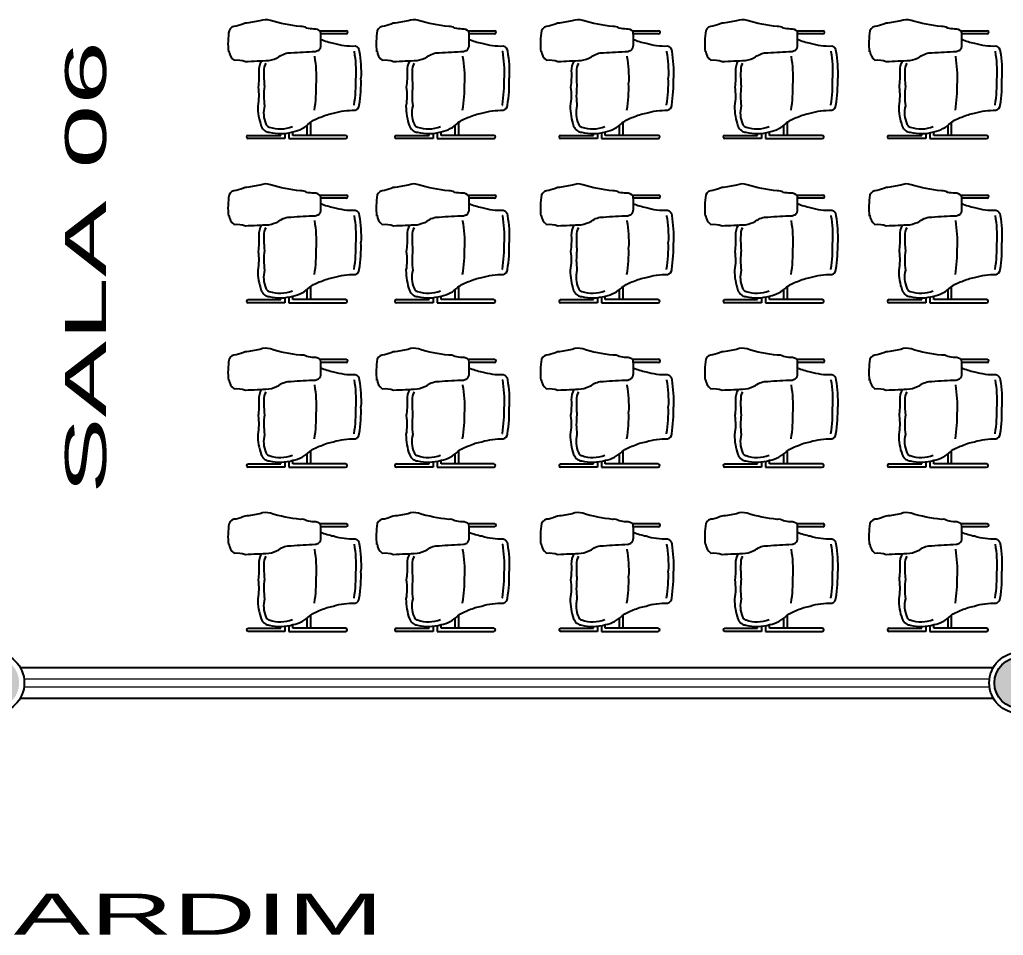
# Model space of a CAD drawing. Header units: millimetres. Extents: x 78.3 to 128, y 45 to 95.8.
# Drawn here: x 98.122 to 102.914, y 52.925 to 57.383 of the extents above; entities that cross this region are included whole.
import ezdxf

# ---------------------------------------------------------------- set-up
doc = ezdxf.new("R2010")
doc.units = ezdxf.units.MM
doc.header["$LTSCALE"] = 0.025
for name, color, linetype, lineweight in [('MURO DIVISORIO', 2, 'Continuous', 25), ('NOMBRES', 54, 'Continuous', 30), ('ventana', 4, 'Continuous', 15)]:
    doc.layers.add(name, color=color, linetype=linetype, lineweight=lineweight)
doc.styles.add('EST2', font='arial.ttf', dxfattribs={"width": 2, "height": 0.2})

msp = doc.modelspace()

# ---------------------------------------------------------------- hatches: boundary and pattern name
h = msp.add_hatch(color=3)
h.paths.add_polyline_path([(88.12, 56.0123, 1), (87.87, 56.0123, 1)])
h.paths.add_polyline_path([(92.87, 54.2623, 1), (93.12, 54.2623, 1)])
h.paths.add_polyline_path([(97.87, 54.154, 1), (98.12, 54.154, 1)])
h.paths.add_polyline_path([(102.87, 54.154, 1), (103.12, 54.154, 1)])

# ---------------------------------------------------------------- linework, layer by layer
for p, q in [((99.5838, 57.3295), (99.7128, 57.3295)), ((99.7128, 57.3138), (99.5894, 57.3138)), ((100.3057, 57.3295), (100.4347, 57.3295)), ((100.4347, 57.3138), (100.3112, 57.3138)), ((101.1057, 57.3295), (101.2347, 57.3295)), ((101.2347, 57.3138), (101.1112, 57.3138)), ((101.9057, 57.3295), (102.0347, 57.3295)), ((102.0347, 57.3138), (101.9112, 57.3138)), ((102.7057, 57.3295), (102.8347, 57.3295)), ((102.8347, 57.3138), (102.7112, 57.3138)), ((99.5399, 56.82), (99.5399, 56.8844)), ((100.2618, 56.82), (100.2618, 56.8844)), ((101.0618, 56.82), (101.0618, 56.8844)), ((101.8618, 56.82), (101.8618, 56.8844)), ((102.6618, 56.82), (102.6618, 56.8844)), ((99.3951, 56.82), (99.3951, 56.8288)), ((99.4142, 56.83), (99.4142, 56.8044)), ((99.4339, 56.8338), (99.4339, 56.8044)), ((99.453, 56.82), (99.453, 56.8375)), ((99.5208, 56.8679), (99.5208, 56.82)), ((100.117, 56.82), (100.117, 56.8288)), ((100.1361, 56.83), (100.1361, 56.8044)), ((100.1558, 56.8338), (100.1558, 56.8044)), ((100.1749, 56.82), (100.1749, 56.8375)), ((100.2427, 56.8679), (100.2427, 56.82)), ((100.917, 56.82), (100.917, 56.8288)), ((100.9361, 56.83), (100.9361, 56.8044)), ((100.9558, 56.8338), (100.9558, 56.8044)), ((100.9749, 56.82), (100.9749, 56.8375)), ((101.0427, 56.8679), (101.0427, 56.82)), ((101.717, 56.82), (101.717, 56.8288)), ((101.7361, 56.83), (101.7361, 56.8044)), ((101.7558, 56.8338), (101.7558, 56.8044)), ((101.7749, 56.82), (101.7749, 56.8375)), ((101.8427, 56.8679), (101.8427, 56.82)), ((102.517, 56.82), (102.517, 56.8288)), ((102.5361, 56.83), (102.5361, 56.8044)), ((102.5558, 56.8338), (102.5558, 56.8044)), ((102.5749, 56.82), (102.5749, 56.8375)), ((102.6427, 56.8679), (102.6427, 56.82)), ((99.2354, 56.82), (99.3951, 56.82)), ((99.4142, 56.8044), (99.2354, 56.8044)), ((99.4339, 56.8044), (99.71, 56.8044)), ((99.71, 56.82), (99.453, 56.82)), ((99.9573, 56.82), (100.117, 56.82)), ((100.1361, 56.8044), (99.9573, 56.8044)), ((100.1558, 56.8044), (100.4319, 56.8044)), ((100.4319, 56.82), (100.1749, 56.82)), ((100.7573, 56.82), (100.917, 56.82)), ((100.9361, 56.8044), (100.7573, 56.8044)), ((100.9558, 56.8044), (101.2319, 56.8044)), ((101.2319, 56.82), (100.9749, 56.82)), ((101.5573, 56.82), (101.717, 56.82)), ((101.7361, 56.8044), (101.5573, 56.8044)), ((101.7558, 56.8044), (102.0319, 56.8044)), ((102.0319, 56.82), (101.7749, 56.82)), ((102.3573, 56.82), (102.517, 56.82)), ((102.5361, 56.8044), (102.3573, 56.8044)), ((102.5558, 56.8044), (102.8319, 56.8044)), ((102.8319, 56.82), (102.5749, 56.82)), ((99.5838, 56.5295), (99.7128, 56.5295)), ((99.7128, 56.5138), (99.5894, 56.5138)), ((100.3057, 56.5295), (100.4347, 56.5295)), ((100.4347, 56.5138), (100.3112, 56.5138)), ((101.1057, 56.5295), (101.2347, 56.5295)), ((101.2347, 56.5138), (101.1112, 56.5138)), ((101.9057, 56.5295), (102.0347, 56.5295)), ((102.0347, 56.5138), (101.9112, 56.5138)), ((102.7057, 56.5295), (102.8347, 56.5295)), ((102.8347, 56.5138), (102.7112, 56.5138)), ((99.5208, 56.0679), (99.5208, 56.02)), ((99.5399, 56.02), (99.5399, 56.0844)), ((100.2427, 56.0679), (100.2427, 56.02)), ((100.2618, 56.02), (100.2618, 56.0844)), ((101.0427, 56.0679), (101.0427, 56.02)), ((101.0618, 56.02), (101.0618, 56.0844)), ((101.8427, 56.0679), (101.8427, 56.02)), ((101.8618, 56.02), (101.8618, 56.0844)), ((102.6427, 56.0679), (102.6427, 56.02)), ((102.6618, 56.02), (102.6618, 56.0844)), ((99.2354, 56.02), (99.3951, 56.02)), ((99.3951, 56.02), (99.3951, 56.0288)), ((99.4142, 56.03), (99.4142, 56.0044)), ((99.4339, 56.0338), (99.4339, 56.0044)), ((99.453, 56.02), (99.453, 56.0375)), ((99.71, 56.02), (99.453, 56.02)), ((99.9573, 56.02), (100.117, 56.02)), ((100.117, 56.02), (100.117, 56.0288)), ((100.1361, 56.03), (100.1361, 56.0044)), ((100.1558, 56.0338), (100.1558, 56.0044)), ((100.1749, 56.02), (100.1749, 56.0375)), ((100.4319, 56.02), (100.1749, 56.02)), ((100.7573, 56.02), (100.917, 56.02)), ((100.917, 56.02), (100.917, 56.0288)), ((100.9361, 56.03), (100.9361, 56.0044)), ((100.9558, 56.0338), (100.9558, 56.0044)), ((100.9749, 56.02), (100.9749, 56.0375)), ((101.2319, 56.02), (100.9749, 56.02)), ((101.5573, 56.02), (101.717, 56.02)), ((101.717, 56.02), (101.717, 56.0288)), ((101.7361, 56.03), (101.7361, 56.0044)), ((101.7558, 56.0338), (101.7558, 56.0044)), ((101.7749, 56.02), (101.7749, 56.0375)), ((102.0319, 56.02), (101.7749, 56.02)), ((102.3573, 56.02), (102.517, 56.02)), ((102.517, 56.02), (102.517, 56.0288)), ((102.5361, 56.03), (102.5361, 56.0044)), ((102.5558, 56.0338), (102.5558, 56.0044)), ((102.5749, 56.02), (102.5749, 56.0375)), ((102.8319, 56.02), (102.5749, 56.02)), ((99.4142, 56.0044), (99.2354, 56.0044)), ((99.4339, 56.0044), (99.71, 56.0044)), ((100.1361, 56.0044), (99.9573, 56.0044)), ((100.1558, 56.0044), (100.4319, 56.0044)), ((100.9361, 56.0044), (100.7573, 56.0044)), ((100.9558, 56.0044), (101.2319, 56.0044)), ((101.7361, 56.0044), (101.5573, 56.0044)), ((101.7558, 56.0044), (102.0319, 56.0044)), ((102.5361, 56.0044), (102.3573, 56.0044)), ((102.5558, 56.0044), (102.8319, 56.0044)), ((99.5838, 55.7295), (99.7128, 55.7295)), ((100.3057, 55.7295), (100.4347, 55.7295)), ((101.1057, 55.7295), (101.2347, 55.7295)), ((101.9057, 55.7295), (102.0347, 55.7295)), ((102.7057, 55.7295), (102.8347, 55.7295)), ((99.7128, 55.7138), (99.5894, 55.7138)), ((100.4347, 55.7138), (100.3112, 55.7138)), ((101.2347, 55.7138), (101.1112, 55.7138)), ((102.0347, 55.7138), (101.9112, 55.7138)), ((102.8347, 55.7138), (102.7112, 55.7138)), ((99.5208, 55.2679), (99.5208, 55.22)), ((99.5399, 55.22), (99.5399, 55.2844)), ((100.2427, 55.2679), (100.2427, 55.22)), ((100.2618, 55.22), (100.2618, 55.2844)), ((101.0427, 55.2679), (101.0427, 55.22)), ((101.0618, 55.22), (101.0618, 55.2844)), ((101.8427, 55.2679), (101.8427, 55.22)), ((101.8618, 55.22), (101.8618, 55.2844)), ((102.6427, 55.2679), (102.6427, 55.22)), ((102.6618, 55.22), (102.6618, 55.2844)), ((99.2354, 55.22), (99.3951, 55.22)), ((99.4142, 55.2044), (99.2354, 55.2044)), ((99.3951, 55.22), (99.3951, 55.2288)), ((99.4142, 55.23), (99.4142, 55.2044)), ((99.4339, 55.2338), (99.4339, 55.2044)), ((99.4339, 55.2044), (99.71, 55.2044)), ((99.453, 55.22), (99.453, 55.2375)), ((99.71, 55.22), (99.453, 55.22)), ((99.9573, 55.22), (100.117, 55.22)), ((100.1361, 55.2044), (99.9573, 55.2044)), ((100.117, 55.22), (100.117, 55.2288)), ((100.1361, 55.23), (100.1361, 55.2044)), ((100.1558, 55.2338), (100.1558, 55.2044)), ((100.1558, 55.2044), (100.4319, 55.2044)), ((100.1749, 55.22), (100.1749, 55.2375)), ((100.4319, 55.22), (100.1749, 55.22)), ((100.7573, 55.22), (100.917, 55.22)), ((100.9361, 55.2044), (100.7573, 55.2044)), ((100.917, 55.22), (100.917, 55.2288)), ((100.9361, 55.23), (100.9361, 55.2044)), ((100.9558, 55.2338), (100.9558, 55.2044)), ((100.9558, 55.2044), (101.2319, 55.2044)), ((100.9749, 55.22), (100.9749, 55.2375)), ((101.2319, 55.22), (100.9749, 55.22)), ((101.5573, 55.22), (101.717, 55.22)), ((101.7361, 55.2044), (101.5573, 55.2044)), ((101.717, 55.22), (101.717, 55.2288)), ((101.7361, 55.23), (101.7361, 55.2044)), ((101.7558, 55.2338), (101.7558, 55.2044)), ((101.7558, 55.2044), (102.0319, 55.2044)), ((101.7749, 55.22), (101.7749, 55.2375)), ((102.0319, 55.22), (101.7749, 55.22)), ((102.3573, 55.22), (102.517, 55.22)), ((102.5361, 55.2044), (102.3573, 55.2044)), ((102.517, 55.22), (102.517, 55.2288)), ((102.5361, 55.23), (102.5361, 55.2044)), ((102.5558, 55.2338), (102.5558, 55.2044)), ((102.5558, 55.2044), (102.8319, 55.2044)), ((102.5749, 55.22), (102.5749, 55.2375)), ((102.8319, 55.22), (102.5749, 55.22)), ((99.5838, 54.9295), (99.7128, 54.9295)), ((99.7128, 54.9138), (99.5894, 54.9138)), ((100.3057, 54.9295), (100.4347, 54.9295)), ((100.4347, 54.9138), (100.3112, 54.9138)), ((101.1057, 54.9295), (101.2347, 54.9295)), ((101.2347, 54.9138), (101.1112, 54.9138)), ((101.9057, 54.9295), (102.0347, 54.9295)), ((102.0347, 54.9138), (101.9112, 54.9138)), ((102.7057, 54.9295), (102.8347, 54.9295)), ((102.8347, 54.9138), (102.7112, 54.9138)), ((99.5399, 54.42), (99.5399, 54.4844)), ((100.2618, 54.42), (100.2618, 54.4844)), ((101.0618, 54.42), (101.0618, 54.4844)), ((101.8618, 54.42), (101.8618, 54.4844)), ((102.6618, 54.42), (102.6618, 54.4844)), ((99.3951, 54.42), (99.3951, 54.4288)), ((99.4142, 54.43), (99.4142, 54.4044)), ((99.4339, 54.4338), (99.4339, 54.4044)), ((99.453, 54.42), (99.453, 54.4375)), ((99.5208, 54.4679), (99.5208, 54.42)), ((100.117, 54.42), (100.117, 54.4288)), ((100.1361, 54.43), (100.1361, 54.4044)), ((100.1558, 54.4338), (100.1558, 54.4044)), ((100.1749, 54.42), (100.1749, 54.4375)), ((100.2427, 54.4679), (100.2427, 54.42)), ((100.917, 54.42), (100.917, 54.4288)), ((100.9361, 54.43), (100.9361, 54.4044)), ((100.9558, 54.4338), (100.9558, 54.4044)), ((100.9749, 54.42), (100.9749, 54.4375)), ((101.0427, 54.4679), (101.0427, 54.42)), ((101.717, 54.42), (101.717, 54.4288)), ((101.7361, 54.43), (101.7361, 54.4044)), ((101.7558, 54.4338), (101.7558, 54.4044)), ((101.7749, 54.42), (101.7749, 54.4375)), ((101.8427, 54.4679), (101.8427, 54.42)), ((102.517, 54.42), (102.517, 54.4288)), ((102.5361, 54.43), (102.5361, 54.4044)), ((102.5558, 54.4338), (102.5558, 54.4044)), ((102.5749, 54.42), (102.5749, 54.4375)), ((102.6427, 54.4679), (102.6427, 54.42)), ((99.2354, 54.42), (99.3951, 54.42)), ((99.4142, 54.4044), (99.2354, 54.4044)), ((99.4339, 54.4044), (99.71, 54.4044)), ((99.71, 54.42), (99.453, 54.42)), ((99.9573, 54.42), (100.117, 54.42)), ((100.1361, 54.4044), (99.9573, 54.4044)), ((100.1558, 54.4044), (100.4319, 54.4044)), ((100.4319, 54.42), (100.1749, 54.42)), ((100.7573, 54.42), (100.917, 54.42)), ((100.9361, 54.4044), (100.7573, 54.4044)), ((100.9558, 54.4044), (101.2319, 54.4044)), ((101.2319, 54.42), (100.9749, 54.42)), ((101.5573, 54.42), (101.717, 54.42)), ((101.7361, 54.4044), (101.5573, 54.4044)), ((101.7558, 54.4044), (102.0319, 54.4044)), ((102.0319, 54.42), (101.7749, 54.42)), ((102.3573, 54.42), (102.517, 54.42)), ((102.5361, 54.4044), (102.3573, 54.4044)), ((102.5558, 54.4044), (102.8319, 54.4044)), ((102.8319, 54.42), (102.5749, 54.42))]:
    msp.add_line(p, q)
for points in [[(99.2205, 57.3655, -0.014681), (99.1773, 57.3516, 0.313294), (99.1422, 57.3297, 0.063852), (99.1389, 57.2269, 1.803795)], [(99.1414, 57.231, 0.2305), (99.1666, 57.1861, -0.11995), (99.2217, 57.1798, 0.004768), (99.336, 57.185, 0.072269), (99.3853, 57.202, -0.181677), (99.4439, 57.222, -0.009929), (99.5624, 57.2286, -0.023763), (99.5778, 57.2337, 0.252706), (99.5898, 57.2602, -0.005716), (99.5898, 57.2873, 0.032018), (99.5885, 57.3245, 0.272787), (99.5558, 57.3377, -0.034196), (99.521, 57.3424, 0.178392), (99.4901, 57.3501, -0.053612), (99.3434, 57.3797, 0.189603), (99.2921, 57.377, -0.017636), (99.2205, 57.3655, 0.03453)], [(99.9424, 57.3655, -0.014681), (99.8992, 57.3516, 0.313294), (99.8641, 57.3297, 0.063852), (99.8608, 57.2269, 1.803795)], [(99.8633, 57.231, 0.2305), (99.8885, 57.1861, -0.11995), (99.9436, 57.1798, 0.004768), (100.0579, 57.185, 0.072269), (100.1072, 57.202, -0.181677), (100.1658, 57.222, -0.009929), (100.2843, 57.2286, -0.023763), (100.2997, 57.2337, 0.252706), (100.3117, 57.2602, -0.005716), (100.3117, 57.2873, 0.032018), (100.3104, 57.3245, 0.272787), (100.2777, 57.3377, -0.034196), (100.2428, 57.3424, 0.178392), (100.212, 57.3501, -0.053612), (100.0653, 57.3797, 0.189603), (100.0139, 57.377, -0.017636), (99.9424, 57.3655, 0.03453)], [(100.7424, 57.3655, -0.014681), (100.6992, 57.3516, 0.313294), (100.6641, 57.3297, 0.063852), (100.6608, 57.2269, 1.803795)], [(100.6633, 57.231, 0.2305), (100.6885, 57.1861, -0.11995), (100.7436, 57.1798, 0.004768), (100.8579, 57.185, 0.072269), (100.9072, 57.202, -0.181677), (100.9658, 57.222, -0.009929), (101.0843, 57.2286, -0.023763), (101.0997, 57.2337, 0.252706), (101.1117, 57.2602, -0.005716), (101.1117, 57.2873, 0.032018), (101.1104, 57.3245, 0.272787), (101.0777, 57.3377, -0.034196), (101.0428, 57.3424, 0.178392), (101.012, 57.3501, -0.053612), (100.8653, 57.3797, 0.189603), (100.8139, 57.377, -0.017636), (100.7424, 57.3655, 0.03453)], [(101.5424, 57.3655, -0.014681), (101.4992, 57.3516, 0.313294), (101.4641, 57.3297, 0.063852), (101.4608, 57.2269, 1.803795)], [(101.4633, 57.231, 0.2305), (101.4885, 57.1861, -0.11995), (101.5436, 57.1798, 0.004768), (101.6579, 57.185, 0.072269), (101.7072, 57.202, -0.181677), (101.7658, 57.222, -0.009929), (101.8843, 57.2286, -0.023763), (101.8997, 57.2337, 0.252706), (101.9117, 57.2602, -0.005716), (101.9117, 57.2873, 0.032018), (101.9104, 57.3245, 0.272787), (101.8777, 57.3377, -0.034196), (101.8428, 57.3424, 0.178392), (101.812, 57.3501, -0.053612), (101.6653, 57.3797, 0.189603), (101.6139, 57.377, -0.017636), (101.5424, 57.3655, 0.03453)], [(102.3424, 57.3655, -0.014681), (102.2992, 57.3516, 0.313294), (102.2641, 57.3297, 0.063852), (102.2608, 57.2269, 1.803795)], [(102.2633, 57.231, 0.2305), (102.2885, 57.1861, -0.11995), (102.3436, 57.1798, 0.004768), (102.4579, 57.185, 0.072269), (102.5072, 57.202, -0.181677), (102.5658, 57.222, -0.009929), (102.6843, 57.2286, -0.023763), (102.6997, 57.2337, 0.252706), (102.7117, 57.2602, -0.005716), (102.7117, 57.2873, 0.032018), (102.7104, 57.3245, 0.272787), (102.6777, 57.3377, -0.034196), (102.6428, 57.3424, 0.178392), (102.612, 57.3501, -0.053612), (102.4653, 57.3797, 0.189603), (102.4139, 57.377, -0.017636), (102.3424, 57.3655, 0.03453)], [(99.5891, 57.2883, 0.064651), (99.6517, 57.2691, 0.084312), (99.7559, 57.2552, -0.341764), (99.7766, 57.2302, -0.049343), (99.7848, 57.0986)], [(100.311, 57.2883, 0.064651), (100.3735, 57.2691, 0.084312), (100.4778, 57.2552, -0.341764), (100.4985, 57.2302, -0.049343), (100.5067, 57.0986)], [(101.111, 57.2883, 0.064651), (101.1735, 57.2691, 0.084312), (101.2778, 57.2552, -0.341764), (101.2985, 57.2302, -0.049343), (101.3067, 57.0986)], [(101.911, 57.2883, 0.064651), (101.9735, 57.2691, 0.084312), (102.0778, 57.2552, -0.341764), (102.0985, 57.2302, -0.049343), (102.1067, 57.0986)], [(102.711, 57.2883, 0.064651), (102.7735, 57.2691, 0.084312), (102.8778, 57.2552, -0.341764), (102.8985, 57.2302, -0.049343), (102.9067, 57.0986)], [(99.7514, 57.2301, -0.228993), (99.7515, 57.2288, -0.050372), (99.7598, 57.0995)], [(100.4733, 57.2301, -0.228993), (100.4734, 57.2288, -0.050372), (100.4817, 57.0995)], [(101.2733, 57.2301, -0.228993), (101.2734, 57.2288, -0.050372), (101.2817, 57.0995)], [(102.0733, 57.2301, -0.228993), (102.0734, 57.2288, -0.050372), (102.0817, 57.0995)], [(102.8733, 57.2301, -0.228993), (102.8734, 57.2288, -0.050372), (102.8817, 57.0995)], [(99.301, 57.1835, 0.165542), (99.2874, 57.132, -0.043499), (99.2838, 57.0551, -0.0852), (99.2821, 56.9629, 0.082739), (99.2988, 56.8653, 0.133526), (99.3173, 56.8422, 0.155802), (99.338, 56.8353, 0.131433), (99.4534, 56.8376, 0.160788), (99.5352, 56.8811, -0.07536), (99.5891, 56.9089, -0.064651), (99.6517, 56.9281, -0.084312), (99.7559, 56.942, 0.341764), (99.7766, 56.967, 0.049343), (99.7848, 57.0986, 0.049343)], [(99.3218, 57.1697, 0.170679), (99.3124, 57.1326, 0.031849), (99.3147, 57.0591, 0.063424), (99.3149, 56.9633, 0.167217), (99.3217, 56.8753, 0.133526), (99.332, 56.8624, 0.155802), (99.3383, 56.8603, 0.175553), (99.4506, 56.8625)], [(99.5581, 57.2048, -0.228993), (99.5581, 57.2035, -0.050372), (99.5665, 57.0742)], [(100.0229, 57.1835, 0.165542), (100.0093, 57.132, -0.043499), (100.0057, 57.0551, -0.0852), (100.004, 56.9629, 0.082739), (100.0207, 56.8653, 0.133526), (100.0391, 56.8422, 0.155802), (100.0599, 56.8353, 0.131433), (100.1753, 56.8376, 0.160788), (100.2571, 56.8811, -0.07536), (100.311, 56.9089, -0.064651), (100.3735, 56.9281, -0.084312), (100.4778, 56.942, 0.341764), (100.4985, 56.967, 0.049343), (100.5067, 57.0986, 0.049343)], [(100.0437, 57.1697, 0.170679), (100.0343, 57.1326, 0.031849), (100.0366, 57.0591, 0.063424), (100.0368, 56.9633, 0.167217), (100.0436, 56.8753, 0.133526), (100.0539, 56.8624, 0.155802), (100.0602, 56.8603, 0.175553), (100.1725, 56.8625)], [(100.28, 57.2048, -0.228993), (100.28, 57.2035, -0.050372), (100.2884, 57.0742)], [(100.8229, 57.1835, 0.165542), (100.8093, 57.132, -0.043499), (100.8057, 57.0551, -0.0852), (100.804, 56.9629, 0.082739), (100.8207, 56.8653, 0.133526), (100.8391, 56.8422, 0.155802), (100.8599, 56.8353, 0.131433), (100.9753, 56.8376, 0.160788), (101.0571, 56.8811, -0.07536), (101.111, 56.9089, -0.064651), (101.1735, 56.9281, -0.084312), (101.2778, 56.942, 0.341764), (101.2985, 56.967, 0.049343), (101.3067, 57.0986, 0.049343)], [(100.8437, 57.1697, 0.170679), (100.8343, 57.1326, 0.031849), (100.8366, 57.0591, 0.063424), (100.8368, 56.9633, 0.167217), (100.8436, 56.8753, 0.133526), (100.8539, 56.8624, 0.155802), (100.8602, 56.8603, 0.175553), (100.9725, 56.8625)], [(101.08, 57.2048, -0.228993), (101.08, 57.2035, -0.050372), (101.0884, 57.0742)], [(101.6229, 57.1835, 0.165542), (101.6093, 57.132, -0.043499), (101.6057, 57.0551, -0.0852), (101.604, 56.9629, 0.082739), (101.6207, 56.8653, 0.133526), (101.6391, 56.8422, 0.155802), (101.6599, 56.8353, 0.131433), (101.7753, 56.8376, 0.160788), (101.8571, 56.8811, -0.07536), (101.911, 56.9089, -0.064651), (101.9735, 56.9281, -0.084312), (102.0778, 56.942, 0.341764), (102.0985, 56.967, 0.049343), (102.1067, 57.0986, 0.049343)], [(101.6437, 57.1697, 0.170679), (101.6343, 57.1326, 0.031849), (101.6366, 57.0591, 0.063424), (101.6368, 56.9633, 0.167217), (101.6436, 56.8753, 0.133526), (101.6539, 56.8624, 0.155802), (101.6602, 56.8603, 0.175553), (101.7725, 56.8625)], [(101.88, 57.2048, -0.228993), (101.88, 57.2035, -0.050372), (101.8884, 57.0742)], [(102.4229, 57.1835, 0.165542), (102.4093, 57.132, -0.043499), (102.4057, 57.0551, -0.0852), (102.404, 56.9629, 0.082739), (102.4207, 56.8653, 0.133526), (102.4391, 56.8422, 0.155802), (102.4599, 56.8353, 0.131433), (102.5753, 56.8376, 0.160788), (102.6571, 56.8811, -0.07536), (102.711, 56.9089, -0.064651), (102.7735, 56.9281, -0.084312), (102.8778, 56.942, 0.341764), (102.8985, 56.967, 0.049343), (102.9067, 57.0986, 0.049343)], [(102.4437, 57.1697, 0.170679), (102.4343, 57.1326, 0.031849), (102.4366, 57.0591, 0.063424), (102.4368, 56.9633, 0.167217), (102.4436, 56.8753, 0.133526), (102.4539, 56.8624, 0.155802), (102.4602, 56.8603, 0.175553), (102.5725, 56.8625)], [(102.68, 57.2048, -0.228993), (102.68, 57.2035, -0.050372), (102.6884, 57.0742)], [(99.5581, 56.9419, 0.228993), (99.5581, 56.9432, 0.050372), (99.5665, 57.0724)], [(99.7514, 56.9671, 0.228993), (99.7515, 56.9684, 0.050372), (99.7598, 57.0977)], [(100.28, 56.9419, 0.228993), (100.28, 56.9432, 0.050372), (100.2884, 57.0724)], [(100.4733, 56.9671, 0.228993), (100.4734, 56.9684, 0.050372), (100.4817, 57.0977)], [(101.08, 56.9419, 0.228993), (101.08, 56.9432, 0.050372), (101.0884, 57.0724)], [(101.2733, 56.9671, 0.228993), (101.2734, 56.9684, 0.050372), (101.2817, 57.0977)], [(101.88, 56.9419, 0.228993), (101.88, 56.9432, 0.050372), (101.8884, 57.0724)], [(102.0733, 56.9671, 0.228993), (102.0734, 56.9684, 0.050372), (102.0817, 57.0977)], [(102.68, 56.9419, 0.228993), (102.68, 56.9432, 0.050372), (102.6884, 57.0724)], [(102.8733, 56.9671, 0.228993), (102.8734, 56.9684, 0.050372), (102.8817, 57.0977)], [(99.1414, 56.431, 0.2305), (99.1666, 56.3861, -0.11995), (99.2217, 56.3798, 0.004768), (99.336, 56.385, 0.072269), (99.3853, 56.402, -0.181677), (99.4439, 56.422, -0.009929), (99.5624, 56.4286, -0.023763), (99.5778, 56.4337, 0.252706), (99.5898, 56.4602, -0.005716), (99.5898, 56.4873, 0.032018), (99.5885, 56.5245, 0.272787), (99.5558, 56.5377, -0.034196), (99.521, 56.5424, 0.178392), (99.4901, 56.5501, -0.053612), (99.3434, 56.5797, 0.189603), (99.2921, 56.577, -0.017636), (99.2205, 56.5655, 0.03453)], [(99.8633, 56.431, 0.2305), (99.8885, 56.3861, -0.11995), (99.9436, 56.3798, 0.004768), (100.0579, 56.385, 0.072269), (100.1072, 56.402, -0.181677), (100.1658, 56.422, -0.009929), (100.2843, 56.4286, -0.023763), (100.2997, 56.4337, 0.252706), (100.3117, 56.4602, -0.005716), (100.3117, 56.4873, 0.032018), (100.3104, 56.5245, 0.272787), (100.2777, 56.5377, -0.034196), (100.2428, 56.5424, 0.178392), (100.212, 56.5501, -0.053612), (100.0653, 56.5797, 0.189603), (100.0139, 56.577, -0.017636), (99.9424, 56.5655, 0.03453)], [(100.6633, 56.431, 0.2305), (100.6885, 56.3861, -0.11995), (100.7436, 56.3798, 0.004768), (100.8579, 56.385, 0.072269), (100.9072, 56.402, -0.181677), (100.9658, 56.422, -0.009929), (101.0843, 56.4286, -0.023763), (101.0997, 56.4337, 0.252706), (101.1117, 56.4602, -0.005716), (101.1117, 56.4873, 0.032018), (101.1104, 56.5245, 0.272787), (101.0777, 56.5377, -0.034196), (101.0428, 56.5424, 0.178392), (101.012, 56.5501, -0.053612), (100.8653, 56.5797, 0.189603), (100.8139, 56.577, -0.017636), (100.7424, 56.5655, 0.03453)], [(101.4633, 56.431, 0.2305), (101.4885, 56.3861, -0.11995), (101.5436, 56.3798, 0.004768), (101.6579, 56.385, 0.072269), (101.7072, 56.402, -0.181677), (101.7658, 56.422, -0.009929), (101.8843, 56.4286, -0.023763), (101.8997, 56.4337, 0.252706), (101.9117, 56.4602, -0.005716), (101.9117, 56.4873, 0.032018), (101.9104, 56.5245, 0.272787), (101.8777, 56.5377, -0.034196), (101.8428, 56.5424, 0.178392), (101.812, 56.5501, -0.053612), (101.6653, 56.5797, 0.189603), (101.6139, 56.577, -0.017636), (101.5424, 56.5655, 0.03453)], [(102.2633, 56.431, 0.2305), (102.2885, 56.3861, -0.11995), (102.3436, 56.3798, 0.004768), (102.4579, 56.385, 0.072269), (102.5072, 56.402, -0.181677), (102.5658, 56.422, -0.009929), (102.6843, 56.4286, -0.023763), (102.6997, 56.4337, 0.252706), (102.7117, 56.4602, -0.005716), (102.7117, 56.4873, 0.032018), (102.7104, 56.5245, 0.272787), (102.6777, 56.5377, -0.034196), (102.6428, 56.5424, 0.178392), (102.612, 56.5501, -0.053612), (102.4653, 56.5797, 0.189603), (102.4139, 56.577, -0.017636), (102.3424, 56.5655, 0.03453)], [(99.2205, 56.5655, -0.014681), (99.1773, 56.5516, 0.313294), (99.1422, 56.5297, 0.063852), (99.1389, 56.4269, 1.803795)], [(99.9424, 56.5655, -0.014681), (99.8992, 56.5516, 0.313294), (99.8641, 56.5297, 0.063852), (99.8608, 56.4269, 1.803795)], [(100.7424, 56.5655, -0.014681), (100.6992, 56.5516, 0.313294), (100.6641, 56.5297, 0.063852), (100.6608, 56.4269, 1.803795)], [(101.5424, 56.5655, -0.014681), (101.4992, 56.5516, 0.313294), (101.4641, 56.5297, 0.063852), (101.4608, 56.4269, 1.803795)], [(102.3424, 56.5655, -0.014681), (102.2992, 56.5516, 0.313294), (102.2641, 56.5297, 0.063852), (102.2608, 56.4269, 1.803795)], [(99.5891, 56.4883, 0.064651), (99.6517, 56.4691, 0.084312), (99.7559, 56.4552, -0.341764), (99.7766, 56.4302, -0.049343), (99.7848, 56.2986)], [(100.311, 56.4883, 0.064651), (100.3735, 56.4691, 0.084312), (100.4778, 56.4552, -0.341764), (100.4985, 56.4302, -0.049343), (100.5067, 56.2986)], [(101.111, 56.4883, 0.064651), (101.1735, 56.4691, 0.084312), (101.2778, 56.4552, -0.341764), (101.2985, 56.4302, -0.049343), (101.3067, 56.2986)], [(101.911, 56.4883, 0.064651), (101.9735, 56.4691, 0.084312), (102.0778, 56.4552, -0.341764), (102.0985, 56.4302, -0.049343), (102.1067, 56.2986)], [(102.711, 56.4883, 0.064651), (102.7735, 56.4691, 0.084312), (102.8778, 56.4552, -0.341764), (102.8985, 56.4302, -0.049343), (102.9067, 56.2986)], [(99.5581, 56.4048, -0.228993), (99.5581, 56.4035, -0.050372), (99.5665, 56.2742)], [(99.7514, 56.4301, -0.228993), (99.7515, 56.4288, -0.050372), (99.7598, 56.2995)], [(100.28, 56.4048, -0.228993), (100.28, 56.4035, -0.050372), (100.2884, 56.2742)], [(100.4733, 56.4301, -0.228993), (100.4734, 56.4288, -0.050372), (100.4817, 56.2995)], [(101.08, 56.4048, -0.228993), (101.08, 56.4035, -0.050372), (101.0884, 56.2742)], [(101.2733, 56.4301, -0.228993), (101.2734, 56.4288, -0.050372), (101.2817, 56.2995)], [(101.88, 56.4048, -0.228993), (101.88, 56.4035, -0.050372), (101.8884, 56.2742)], [(102.0733, 56.4301, -0.228993), (102.0734, 56.4288, -0.050372), (102.0817, 56.2995)], [(102.68, 56.4048, -0.228993), (102.68, 56.4035, -0.050372), (102.6884, 56.2742)], [(102.8733, 56.4301, -0.228993), (102.8734, 56.4288, -0.050372), (102.8817, 56.2995)], [(99.301, 56.3835, 0.165542), (99.2874, 56.332, -0.043499), (99.2838, 56.2551, -0.0852), (99.2821, 56.1629, 0.082739), (99.2988, 56.0653, 0.133526), (99.3173, 56.0422, 0.155802), (99.338, 56.0353, 0.131433), (99.4534, 56.0376, 0.160788), (99.5352, 56.0811, -0.07536), (99.5891, 56.1089, -0.064651), (99.6517, 56.1281, -0.084312), (99.7559, 56.142, 0.341764), (99.7766, 56.167, 0.049343), (99.7848, 56.2986, 0.049343)], [(99.3218, 56.3697, 0.170679), (99.3124, 56.3326, 0.031849), (99.3147, 56.2591, 0.063424), (99.3149, 56.1633, 0.167217), (99.3217, 56.0753, 0.133526), (99.332, 56.0624, 0.155802), (99.3383, 56.0603, 0.175553), (99.4506, 56.0625)], [(100.0229, 56.3835, 0.165542), (100.0093, 56.332, -0.043499), (100.0057, 56.2551, -0.0852), (100.004, 56.1629, 0.082739), (100.0207, 56.0653, 0.133526), (100.0391, 56.0422, 0.155802), (100.0599, 56.0353, 0.131433), (100.1753, 56.0376, 0.160788), (100.2571, 56.0811, -0.07536), (100.311, 56.1089, -0.064651), (100.3735, 56.1281, -0.084312), (100.4778, 56.142, 0.341764), (100.4985, 56.167, 0.049343), (100.5067, 56.2986, 0.049343)], [(100.0437, 56.3697, 0.170679), (100.0343, 56.3326, 0.031849), (100.0366, 56.2591, 0.063424), (100.0368, 56.1633, 0.167217), (100.0436, 56.0753, 0.133526), (100.0539, 56.0624, 0.155802), (100.0602, 56.0603, 0.175553), (100.1725, 56.0625)], [(100.8229, 56.3835, 0.165542), (100.8093, 56.332, -0.043499), (100.8057, 56.2551, -0.0852), (100.804, 56.1629, 0.082739), (100.8207, 56.0653, 0.133526), (100.8391, 56.0422, 0.155802), (100.8599, 56.0353, 0.131433), (100.9753, 56.0376, 0.160788), (101.0571, 56.0811, -0.07536), (101.111, 56.1089, -0.064651), (101.1735, 56.1281, -0.084312), (101.2778, 56.142, 0.341764), (101.2985, 56.167, 0.049343), (101.3067, 56.2986, 0.049343)], [(100.8437, 56.3697, 0.170679), (100.8343, 56.3326, 0.031849), (100.8366, 56.2591, 0.063424), (100.8368, 56.1633, 0.167217), (100.8436, 56.0753, 0.133526), (100.8539, 56.0624, 0.155802), (100.8602, 56.0603, 0.175553), (100.9725, 56.0625)], [(101.6229, 56.3835, 0.165542), (101.6093, 56.332, -0.043499), (101.6057, 56.2551, -0.0852), (101.604, 56.1629, 0.082739), (101.6207, 56.0653, 0.133526), (101.6391, 56.0422, 0.155802), (101.6599, 56.0353, 0.131433), (101.7753, 56.0376, 0.160788), (101.8571, 56.0811, -0.07536), (101.911, 56.1089, -0.064651), (101.9735, 56.1281, -0.084312), (102.0778, 56.142, 0.341764), (102.0985, 56.167, 0.049343), (102.1067, 56.2986, 0.049343)], [(101.6437, 56.3697, 0.170679), (101.6343, 56.3326, 0.031849), (101.6366, 56.2591, 0.063424), (101.6368, 56.1633, 0.167217), (101.6436, 56.0753, 0.133526), (101.6539, 56.0624, 0.155802), (101.6602, 56.0603, 0.175553), (101.7725, 56.0625)], [(102.4229, 56.3835, 0.165542), (102.4093, 56.332, -0.043499), (102.4057, 56.2551, -0.0852), (102.404, 56.1629, 0.082739), (102.4207, 56.0653, 0.133526), (102.4391, 56.0422, 0.155802), (102.4599, 56.0353, 0.131433), (102.5753, 56.0376, 0.160788), (102.6571, 56.0811, -0.07536), (102.711, 56.1089, -0.064651), (102.7735, 56.1281, -0.084312), (102.8778, 56.142, 0.341764), (102.8985, 56.167, 0.049343), (102.9067, 56.2986, 0.049343)], [(102.4437, 56.3697, 0.170679), (102.4343, 56.3326, 0.031849), (102.4366, 56.2591, 0.063424), (102.4368, 56.1633, 0.167217), (102.4436, 56.0753, 0.133526), (102.4539, 56.0624, 0.155802), (102.4602, 56.0603, 0.175553), (102.5725, 56.0625)], [(99.7514, 56.1671, 0.228993), (99.7515, 56.1684, 0.050372), (99.7598, 56.2977)], [(100.4733, 56.1671, 0.228993), (100.4734, 56.1684, 0.050372), (100.4817, 56.2977)], [(101.2733, 56.1671, 0.228993), (101.2734, 56.1684, 0.050372), (101.2817, 56.2977)], [(102.0733, 56.1671, 0.228993), (102.0734, 56.1684, 0.050372), (102.0817, 56.2977)], [(102.8733, 56.1671, 0.228993), (102.8734, 56.1684, 0.050372), (102.8817, 56.2977)], [(99.5581, 56.1419, 0.228993), (99.5581, 56.1432, 0.050372), (99.5665, 56.2724)], [(100.28, 56.1419, 0.228993), (100.28, 56.1432, 0.050372), (100.2884, 56.2724)], [(101.08, 56.1419, 0.228993), (101.08, 56.1432, 0.050372), (101.0884, 56.2724)], [(101.88, 56.1419, 0.228993), (101.88, 56.1432, 0.050372), (101.8884, 56.2724)], [(102.68, 56.1419, 0.228993), (102.68, 56.1432, 0.050372), (102.6884, 56.2724)], [(99.1414, 55.631, 0.2305), (99.1666, 55.5861, -0.11995), (99.2217, 55.5798, 0.004768), (99.336, 55.585, 0.072269), (99.3853, 55.602, -0.181677), (99.4439, 55.622, -0.009929), (99.5624, 55.6286, -0.023763), (99.5778, 55.6337, 0.252706), (99.5898, 55.6602, -0.005716), (99.5898, 55.6873, 0.032018), (99.5885, 55.7245, 0.272787), (99.5558, 55.7377, -0.034196), (99.521, 55.7424, 0.178392), (99.4901, 55.7501, -0.053612), (99.3434, 55.7797, 0.189603), (99.2921, 55.777, -0.017636), (99.2205, 55.7655, 0.03453)], [(99.8633, 55.631, 0.2305), (99.8885, 55.5861, -0.11995), (99.9436, 55.5798, 0.004768), (100.0579, 55.585, 0.072269), (100.1072, 55.602, -0.181677), (100.1658, 55.622, -0.009929), (100.2843, 55.6286, -0.023763), (100.2997, 55.6337, 0.252706), (100.3117, 55.6602, -0.005716), (100.3117, 55.6873, 0.032018), (100.3104, 55.7245, 0.272787), (100.2777, 55.7377, -0.034196), (100.2428, 55.7424, 0.178392), (100.212, 55.7501, -0.053612), (100.0653, 55.7797, 0.189603), (100.0139, 55.777, -0.017636), (99.9424, 55.7655, 0.03453)], [(100.6633, 55.631, 0.2305), (100.6885, 55.5861, -0.11995), (100.7436, 55.5798, 0.004768), (100.8579, 55.585, 0.072269), (100.9072, 55.602, -0.181677), (100.9658, 55.622, -0.009929), (101.0843, 55.6286, -0.023763), (101.0997, 55.6337, 0.252706), (101.1117, 55.6602, -0.005716), (101.1117, 55.6873, 0.032018), (101.1104, 55.7245, 0.272787), (101.0777, 55.7377, -0.034196), (101.0428, 55.7424, 0.178392), (101.012, 55.7501, -0.053612), (100.8653, 55.7797, 0.189603), (100.8139, 55.777, -0.017636), (100.7424, 55.7655, 0.03453)], [(101.4633, 55.631, 0.2305), (101.4885, 55.5861, -0.11995), (101.5436, 55.5798, 0.004768), (101.6579, 55.585, 0.072269), (101.7072, 55.602, -0.181677), (101.7658, 55.622, -0.009929), (101.8843, 55.6286, -0.023763), (101.8997, 55.6337, 0.252706), (101.9117, 55.6602, -0.005716), (101.9117, 55.6873, 0.032018), (101.9104, 55.7245, 0.272787), (101.8777, 55.7377, -0.034196), (101.8428, 55.7424, 0.178392), (101.812, 55.7501, -0.053612), (101.6653, 55.7797, 0.189603), (101.6139, 55.777, -0.017636), (101.5424, 55.7655, 0.03453)], [(102.2633, 55.631, 0.2305), (102.2885, 55.5861, -0.11995), (102.3436, 55.5798, 0.004768), (102.4579, 55.585, 0.072269), (102.5072, 55.602, -0.181677), (102.5658, 55.622, -0.009929), (102.6843, 55.6286, -0.023763), (102.6997, 55.6337, 0.252706), (102.7117, 55.6602, -0.005716), (102.7117, 55.6873, 0.032018), (102.7104, 55.7245, 0.272787), (102.6777, 55.7377, -0.034196), (102.6428, 55.7424, 0.178392), (102.612, 55.7501, -0.053612), (102.4653, 55.7797, 0.189603), (102.4139, 55.777, -0.017636), (102.3424, 55.7655, 0.03453)], [(99.2205, 55.7655, -0.014681), (99.1773, 55.7516, 0.313294), (99.1422, 55.7297, 0.063852), (99.1389, 55.6269, 1.803795)], [(99.9424, 55.7655, -0.014681), (99.8992, 55.7516, 0.313294), (99.8641, 55.7297, 0.063852), (99.8608, 55.6269, 1.803795)], [(100.7424, 55.7655, -0.014681), (100.6992, 55.7516, 0.313294), (100.6641, 55.7297, 0.063852), (100.6608, 55.6269, 1.803795)], [(101.5424, 55.7655, -0.014681), (101.4992, 55.7516, 0.313294), (101.4641, 55.7297, 0.063852), (101.4608, 55.6269, 1.803795)], [(102.3424, 55.7655, -0.014681), (102.2992, 55.7516, 0.313294), (102.2641, 55.7297, 0.063852), (102.2608, 55.6269, 1.803795)], [(99.5891, 55.6883, 0.064651), (99.6517, 55.6691, 0.084312), (99.7559, 55.6552, -0.341764), (99.7766, 55.6302, -0.049343), (99.7848, 55.4986)], [(100.311, 55.6883, 0.064651), (100.3735, 55.6691, 0.084312), (100.4778, 55.6552, -0.341764), (100.4985, 55.6302, -0.049343), (100.5067, 55.4986)], [(101.111, 55.6883, 0.064651), (101.1735, 55.6691, 0.084312), (101.2778, 55.6552, -0.341764), (101.2985, 55.6302, -0.049343), (101.3067, 55.4986)], [(101.911, 55.6883, 0.064651), (101.9735, 55.6691, 0.084312), (102.0778, 55.6552, -0.341764), (102.0985, 55.6302, -0.049343), (102.1067, 55.4986)], [(102.711, 55.6883, 0.064651), (102.7735, 55.6691, 0.084312), (102.8778, 55.6552, -0.341764), (102.8985, 55.6302, -0.049343), (102.9067, 55.4986)], [(99.7514, 55.6301, -0.228993), (99.7515, 55.6288, -0.050372), (99.7598, 55.4995)], [(100.4733, 55.6301, -0.228993), (100.4734, 55.6288, -0.050372), (100.4817, 55.4995)], [(101.2733, 55.6301, -0.228993), (101.2734, 55.6288, -0.050372), (101.2817, 55.4995)], [(102.0733, 55.6301, -0.228993), (102.0734, 55.6288, -0.050372), (102.0817, 55.4995)], [(102.8733, 55.6301, -0.228993), (102.8734, 55.6288, -0.050372), (102.8817, 55.4995)], [(99.301, 55.5835, 0.165542), (99.2874, 55.532, -0.043499), (99.2838, 55.4551, -0.0852), (99.2821, 55.3629, 0.082739), (99.2988, 55.2653, 0.133526), (99.3173, 55.2422, 0.155802), (99.338, 55.2353, 0.131433), (99.4534, 55.2376, 0.160788), (99.5352, 55.2811, -0.07536), (99.5891, 55.3089, -0.064651), (99.6517, 55.3281, -0.084312), (99.7559, 55.342, 0.341764), (99.7766, 55.367, 0.049343), (99.7848, 55.4986, 0.049343)], [(99.5581, 55.6048, -0.228993), (99.5581, 55.6035, -0.050372), (99.5665, 55.4742)], [(100.0229, 55.5835, 0.165542), (100.0093, 55.532, -0.043499), (100.0057, 55.4551, -0.0852), (100.004, 55.3629, 0.082739), (100.0207, 55.2653, 0.133526), (100.0391, 55.2422, 0.155802), (100.0599, 55.2353, 0.131433), (100.1753, 55.2376, 0.160788), (100.2571, 55.2811, -0.07536), (100.311, 55.3089, -0.064651), (100.3735, 55.3281, -0.084312), (100.4778, 55.342, 0.341764), (100.4985, 55.367, 0.049343), (100.5067, 55.4986, 0.049343)], [(100.28, 55.6048, -0.228993), (100.28, 55.6035, -0.050372), (100.2884, 55.4742)], [(100.8229, 55.5835, 0.165542), (100.8093, 55.532, -0.043499), (100.8057, 55.4551, -0.0852), (100.804, 55.3629, 0.082739), (100.8207, 55.2653, 0.133526), (100.8391, 55.2422, 0.155802), (100.8599, 55.2353, 0.131433), (100.9753, 55.2376, 0.160788), (101.0571, 55.2811, -0.07536), (101.111, 55.3089, -0.064651), (101.1735, 55.3281, -0.084312), (101.2778, 55.342, 0.341764), (101.2985, 55.367, 0.049343), (101.3067, 55.4986, 0.049343)], [(101.08, 55.6048, -0.228993), (101.08, 55.6035, -0.050372), (101.0884, 55.4742)], [(101.6229, 55.5835, 0.165542), (101.6093, 55.532, -0.043499), (101.6057, 55.4551, -0.0852), (101.604, 55.3629, 0.082739), (101.6207, 55.2653, 0.133526), (101.6391, 55.2422, 0.155802), (101.6599, 55.2353, 0.131433), (101.7753, 55.2376, 0.160788), (101.8571, 55.2811, -0.07536), (101.911, 55.3089, -0.064651), (101.9735, 55.3281, -0.084312), (102.0778, 55.342, 0.341764), (102.0985, 55.367, 0.049343), (102.1067, 55.4986, 0.049343)], [(101.88, 55.6048, -0.228993), (101.88, 55.6035, -0.050372), (101.8884, 55.4742)], [(102.4229, 55.5835, 0.165542), (102.4093, 55.532, -0.043499), (102.4057, 55.4551, -0.0852), (102.404, 55.3629, 0.082739), (102.4207, 55.2653, 0.133526), (102.4391, 55.2422, 0.155802), (102.4599, 55.2353, 0.131433), (102.5753, 55.2376, 0.160788), (102.6571, 55.2811, -0.07536), (102.711, 55.3089, -0.064651), (102.7735, 55.3281, -0.084312), (102.8778, 55.342, 0.341764), (102.8985, 55.367, 0.049343), (102.9067, 55.4986, 0.049343)], [(102.68, 55.6048, -0.228993), (102.68, 55.6035, -0.050372), (102.6884, 55.4742)], [(99.3218, 55.5697, 0.170679), (99.3124, 55.5326, 0.031849), (99.3147, 55.4591, 0.063424), (99.3149, 55.3633, 0.167217), (99.3217, 55.2753, 0.133526), (99.332, 55.2624, 0.155802), (99.3383, 55.2603, 0.175553), (99.4506, 55.2625)], [(100.0437, 55.5697, 0.170679), (100.0343, 55.5326, 0.031849), (100.0366, 55.4591, 0.063424), (100.0368, 55.3633, 0.167217), (100.0436, 55.2753, 0.133526), (100.0539, 55.2624, 0.155802), (100.0602, 55.2603, 0.175553), (100.1725, 55.2625)], [(100.8437, 55.5697, 0.170679), (100.8343, 55.5326, 0.031849), (100.8366, 55.4591, 0.063424), (100.8368, 55.3633, 0.167217), (100.8436, 55.2753, 0.133526), (100.8539, 55.2624, 0.155802), (100.8602, 55.2603, 0.175553), (100.9725, 55.2625)], [(101.6437, 55.5697, 0.170679), (101.6343, 55.5326, 0.031849), (101.6366, 55.4591, 0.063424), (101.6368, 55.3633, 0.167217), (101.6436, 55.2753, 0.133526), (101.6539, 55.2624, 0.155802), (101.6602, 55.2603, 0.175553), (101.7725, 55.2625)], [(102.4437, 55.5697, 0.170679), (102.4343, 55.5326, 0.031849), (102.4366, 55.4591, 0.063424), (102.4368, 55.3633, 0.167217), (102.4436, 55.2753, 0.133526), (102.4539, 55.2624, 0.155802), (102.4602, 55.2603, 0.175553), (102.5725, 55.2625)], [(99.7514, 55.3671, 0.228993), (99.7515, 55.3684, 0.050372), (99.7598, 55.4977)], [(100.4733, 55.3671, 0.228993), (100.4734, 55.3684, 0.050372), (100.4817, 55.4977)], [(101.2733, 55.3671, 0.228993), (101.2734, 55.3684, 0.050372), (101.2817, 55.4977)], [(102.0733, 55.3671, 0.228993), (102.0734, 55.3684, 0.050372), (102.0817, 55.4977)], [(102.8733, 55.3671, 0.228993), (102.8734, 55.3684, 0.050372), (102.8817, 55.4977)], [(99.5581, 55.3419, 0.228993), (99.5581, 55.3432, 0.050372), (99.5665, 55.4724)], [(100.28, 55.3419, 0.228993), (100.28, 55.3432, 0.050372), (100.2884, 55.4724)], [(101.08, 55.3419, 0.228993), (101.08, 55.3432, 0.050372), (101.0884, 55.4724)], [(101.88, 55.3419, 0.228993), (101.88, 55.3432, 0.050372), (101.8884, 55.4724)], [(102.68, 55.3419, 0.228993), (102.68, 55.3432, 0.050372), (102.6884, 55.4724)], [(99.2205, 54.9655, -0.014681), (99.1773, 54.9516, 0.313294), (99.1422, 54.9297, 0.063852), (99.1389, 54.8269, 1.803795)], [(99.1414, 54.831, 0.2305), (99.1666, 54.7861, -0.11995), (99.2217, 54.7798, 0.004768), (99.336, 54.785, 0.072269), (99.3853, 54.802, -0.181677), (99.4439, 54.822, -0.009929), (99.5624, 54.8286, -0.023763), (99.5778, 54.8337, 0.252706), (99.5898, 54.8602, -0.005716), (99.5898, 54.8873, 0.032018), (99.5885, 54.9245, 0.272787), (99.5558, 54.9377, -0.034196), (99.521, 54.9424, 0.178392), (99.4901, 54.9501, -0.053612), (99.3434, 54.9797, 0.189603), (99.2921, 54.977, -0.017636), (99.2205, 54.9655, 0.03453)], [(99.9424, 54.9655, -0.014681), (99.8992, 54.9516, 0.313294), (99.8641, 54.9297, 0.063852), (99.8608, 54.8269, 1.803795)], [(99.8633, 54.831, 0.2305), (99.8885, 54.7861, -0.11995), (99.9436, 54.7798, 0.004768), (100.0579, 54.785, 0.072269), (100.1072, 54.802, -0.181677), (100.1658, 54.822, -0.009929), (100.2843, 54.8286, -0.023763), (100.2997, 54.8337, 0.252706), (100.3117, 54.8602, -0.005716), (100.3117, 54.8873, 0.032018), (100.3104, 54.9245, 0.272787), (100.2777, 54.9377, -0.034196), (100.2428, 54.9424, 0.178392), (100.212, 54.9501, -0.053612), (100.0653, 54.9797, 0.189603), (100.0139, 54.977, -0.017636), (99.9424, 54.9655, 0.03453)], [(100.7424, 54.9655, -0.014681), (100.6992, 54.9516, 0.313294), (100.6641, 54.9297, 0.063852), (100.6608, 54.8269, 1.803795)], [(100.6633, 54.831, 0.2305), (100.6885, 54.7861, -0.11995), (100.7436, 54.7798, 0.004768), (100.8579, 54.785, 0.072269), (100.9072, 54.802, -0.181677), (100.9658, 54.822, -0.009929), (101.0843, 54.8286, -0.023763), (101.0997, 54.8337, 0.252706), (101.1117, 54.8602, -0.005716), (101.1117, 54.8873, 0.032018), (101.1104, 54.9245, 0.272787), (101.0777, 54.9377, -0.034196), (101.0428, 54.9424, 0.178392), (101.012, 54.9501, -0.053612), (100.8653, 54.9797, 0.189603), (100.8139, 54.977, -0.017636), (100.7424, 54.9655, 0.03453)], [(101.5424, 54.9655, -0.014681), (101.4992, 54.9516, 0.313294), (101.4641, 54.9297, 0.063852), (101.4608, 54.8269, 1.803795)], [(101.4633, 54.831, 0.2305), (101.4885, 54.7861, -0.11995), (101.5436, 54.7798, 0.004768), (101.6579, 54.785, 0.072269), (101.7072, 54.802, -0.181677), (101.7658, 54.822, -0.009929), (101.8843, 54.8286, -0.023763), (101.8997, 54.8337, 0.252706), (101.9117, 54.8602, -0.005716), (101.9117, 54.8873, 0.032018), (101.9104, 54.9245, 0.272787), (101.8777, 54.9377, -0.034196), (101.8428, 54.9424, 0.178392), (101.812, 54.9501, -0.053612), (101.6653, 54.9797, 0.189603), (101.6139, 54.977, -0.017636), (101.5424, 54.9655, 0.03453)], [(102.3424, 54.9655, -0.014681), (102.2992, 54.9516, 0.313294), (102.2641, 54.9297, 0.063852), (102.2608, 54.8269, 1.803795)], [(102.2633, 54.831, 0.2305), (102.2885, 54.7861, -0.11995), (102.3436, 54.7798, 0.004768), (102.4579, 54.785, 0.072269), (102.5072, 54.802, -0.181677), (102.5658, 54.822, -0.009929), (102.6843, 54.8286, -0.023763), (102.6997, 54.8337, 0.252706), (102.7117, 54.8602, -0.005716), (102.7117, 54.8873, 0.032018), (102.7104, 54.9245, 0.272787), (102.6777, 54.9377, -0.034196), (102.6428, 54.9424, 0.178392), (102.612, 54.9501, -0.053612), (102.4653, 54.9797, 0.189603), (102.4139, 54.977, -0.017636), (102.3424, 54.9655, 0.03453)], [(99.5891, 54.8883, 0.064651), (99.6517, 54.8691, 0.084312), (99.7559, 54.8552, -0.341764), (99.7766, 54.8302, -0.049343), (99.7848, 54.6986)], [(100.311, 54.8883, 0.064651), (100.3735, 54.8691, 0.084312), (100.4778, 54.8552, -0.341764), (100.4985, 54.8302, -0.049343), (100.5067, 54.6986)], [(101.111, 54.8883, 0.064651), (101.1735, 54.8691, 0.084312), (101.2778, 54.8552, -0.341764), (101.2985, 54.8302, -0.049343), (101.3067, 54.6986)], [(101.911, 54.8883, 0.064651), (101.9735, 54.8691, 0.084312), (102.0778, 54.8552, -0.341764), (102.0985, 54.8302, -0.049343), (102.1067, 54.6986)], [(102.711, 54.8883, 0.064651), (102.7735, 54.8691, 0.084312), (102.8778, 54.8552, -0.341764), (102.8985, 54.8302, -0.049343), (102.9067, 54.6986)], [(99.7514, 54.8301, -0.228993), (99.7515, 54.8288, -0.050372), (99.7598, 54.6995)], [(100.4733, 54.8301, -0.228993), (100.4734, 54.8288, -0.050372), (100.4817, 54.6995)], [(101.2733, 54.8301, -0.228993), (101.2734, 54.8288, -0.050372), (101.2817, 54.6995)], [(102.0733, 54.8301, -0.228993), (102.0734, 54.8288, -0.050372), (102.0817, 54.6995)], [(102.8733, 54.8301, -0.228993), (102.8734, 54.8288, -0.050372), (102.8817, 54.6995)], [(99.301, 54.7835, 0.165542), (99.2874, 54.732, -0.043499), (99.2838, 54.6551, -0.0852), (99.2821, 54.5629, 0.082739), (99.2988, 54.4653, 0.133526), (99.3173, 54.4422, 0.155802), (99.338, 54.4353, 0.131433), (99.4534, 54.4376, 0.160788), (99.5352, 54.4811, -0.07536), (99.5891, 54.5089, -0.064651), (99.6517, 54.5281, -0.084312), (99.7559, 54.542, 0.341764), (99.7766, 54.567, 0.049343), (99.7848, 54.6986, 0.049343)], [(99.3218, 54.7697, 0.170679), (99.3124, 54.7326, 0.031849), (99.3147, 54.6591, 0.063424), (99.3149, 54.5633, 0.167217), (99.3217, 54.4753, 0.133526), (99.332, 54.4624, 0.155802), (99.3383, 54.4603, 0.175553), (99.4506, 54.4625)], [(99.5581, 54.8048, -0.228993), (99.5581, 54.8035, -0.050372), (99.5665, 54.6742)], [(100.0229, 54.7835, 0.165542), (100.0093, 54.732, -0.043499), (100.0057, 54.6551, -0.0852), (100.004, 54.5629, 0.082739), (100.0207, 54.4653, 0.133526), (100.0391, 54.4422, 0.155802), (100.0599, 54.4353, 0.131433), (100.1753, 54.4376, 0.160788), (100.2571, 54.4811, -0.07536), (100.311, 54.5089, -0.064651), (100.3735, 54.5281, -0.084312), (100.4778, 54.542, 0.341764), (100.4985, 54.567, 0.049343), (100.5067, 54.6986, 0.049343)], [(100.0437, 54.7697, 0.170679), (100.0343, 54.7326, 0.031849), (100.0366, 54.6591, 0.063424), (100.0368, 54.5633, 0.167217), (100.0436, 54.4753, 0.133526), (100.0539, 54.4624, 0.155802), (100.0602, 54.4603, 0.175553), (100.1725, 54.4625)], [(100.28, 54.8048, -0.228993), (100.28, 54.8035, -0.050372), (100.2884, 54.6742)], [(100.8229, 54.7835, 0.165542), (100.8093, 54.732, -0.043499), (100.8057, 54.6551, -0.0852), (100.804, 54.5629, 0.082739), (100.8207, 54.4653, 0.133526), (100.8391, 54.4422, 0.155802), (100.8599, 54.4353, 0.131433), (100.9753, 54.4376, 0.160788), (101.0571, 54.4811, -0.07536), (101.111, 54.5089, -0.064651), (101.1735, 54.5281, -0.084312), (101.2778, 54.542, 0.341764), (101.2985, 54.567, 0.049343), (101.3067, 54.6986, 0.049343)], [(100.8437, 54.7697, 0.170679), (100.8343, 54.7326, 0.031849), (100.8366, 54.6591, 0.063424), (100.8368, 54.5633, 0.167217), (100.8436, 54.4753, 0.133526), (100.8539, 54.4624, 0.155802), (100.8602, 54.4603, 0.175553), (100.9725, 54.4625)], [(101.08, 54.8048, -0.228993), (101.08, 54.8035, -0.050372), (101.0884, 54.6742)], [(101.6229, 54.7835, 0.165542), (101.6093, 54.732, -0.043499), (101.6057, 54.6551, -0.0852), (101.604, 54.5629, 0.082739), (101.6207, 54.4653, 0.133526), (101.6391, 54.4422, 0.155802), (101.6599, 54.4353, 0.131433), (101.7753, 54.4376, 0.160788), (101.8571, 54.4811, -0.07536), (101.911, 54.5089, -0.064651), (101.9735, 54.5281, -0.084312), (102.0778, 54.542, 0.341764), (102.0985, 54.567, 0.049343), (102.1067, 54.6986, 0.049343)], [(101.6437, 54.7697, 0.170679), (101.6343, 54.7326, 0.031849), (101.6366, 54.6591, 0.063424), (101.6368, 54.5633, 0.167217), (101.6436, 54.4753, 0.133526), (101.6539, 54.4624, 0.155802), (101.6602, 54.4603, 0.175553), (101.7725, 54.4625)], [(101.88, 54.8048, -0.228993), (101.88, 54.8035, -0.050372), (101.8884, 54.6742)], [(102.4229, 54.7835, 0.165542), (102.4093, 54.732, -0.043499), (102.4057, 54.6551, -0.0852), (102.404, 54.5629, 0.082739), (102.4207, 54.4653, 0.133526), (102.4391, 54.4422, 0.155802), (102.4599, 54.4353, 0.131433), (102.5753, 54.4376, 0.160788), (102.6571, 54.4811, -0.07536), (102.711, 54.5089, -0.064651), (102.7735, 54.5281, -0.084312), (102.8778, 54.542, 0.341764), (102.8985, 54.567, 0.049343), (102.9067, 54.6986, 0.049343)], [(102.4437, 54.7697, 0.170679), (102.4343, 54.7326, 0.031849), (102.4366, 54.6591, 0.063424), (102.4368, 54.5633, 0.167217), (102.4436, 54.4753, 0.133526), (102.4539, 54.4624, 0.155802), (102.4602, 54.4603, 0.175553), (102.5725, 54.4625)], [(102.68, 54.8048, -0.228993), (102.68, 54.8035, -0.050372), (102.6884, 54.6742)], [(99.5581, 54.5419, 0.228993), (99.5581, 54.5432, 0.050372), (99.5665, 54.6724)], [(99.7514, 54.5671, 0.228993), (99.7515, 54.5684, 0.050372), (99.7598, 54.6977)], [(100.28, 54.5419, 0.228993), (100.28, 54.5432, 0.050372), (100.2884, 54.6724)], [(100.4733, 54.5671, 0.228993), (100.4734, 54.5684, 0.050372), (100.4817, 54.6977)], [(101.08, 54.5419, 0.228993), (101.08, 54.5432, 0.050372), (101.0884, 54.6724)], [(101.2733, 54.5671, 0.228993), (101.2734, 54.5684, 0.050372), (101.2817, 54.6977)], [(101.88, 54.5419, 0.228993), (101.88, 54.5432, 0.050372), (101.8884, 54.6724)], [(102.0733, 54.5671, 0.228993), (102.0734, 54.5684, 0.050372), (102.0817, 54.6977)], [(102.68, 54.5419, 0.228993), (102.68, 54.5432, 0.050372), (102.6884, 54.6724)], [(102.8733, 54.5671, 0.228993), (102.8734, 54.5684, 0.050372), (102.8817, 54.6977)]]:
    msp.add_lwpolyline(points, format="xyb")
at = {"color": 3}
for centre, radius in [((97.995, 54.154), 0.15), ((102.995, 54.154), 0.15), ((102.995, 54.154), 0.125)]:
    msp.add_circle(centre, radius, dxfattribs=at)
for centre, start, end in [((99.7128, 57.3217), 270, 90), ((100.4347, 57.3217), 270, 90), ((101.2347, 57.3217), 270, 90), ((102.0347, 57.3217), 270, 90), ((102.8347, 57.3217), 270, 90), ((99.2354, 56.8122), 90, 270), ((99.71, 56.8122), 270, 90), ((99.9573, 56.8122), 90, 270), ((100.4319, 56.8122), 270, 90), ((100.7573, 56.8122), 90, 270), ((101.2319, 56.8122), 270, 90), ((101.5573, 56.8122), 90, 270), ((102.0319, 56.8122), 270, 90), ((102.3573, 56.8122), 90, 270), ((102.8319, 56.8122), 270, 90), ((99.7128, 56.5217), 270, 90), ((100.4347, 56.5217), 270, 90), ((101.2347, 56.5217), 270, 90), ((102.0347, 56.5217), 270, 90), ((102.8347, 56.5217), 270, 90), ((99.2354, 56.0122), 90, 270), ((99.71, 56.0122), 270, 90), ((99.9573, 56.0122), 90, 270), ((100.4319, 56.0122), 270, 90), ((100.7573, 56.0122), 90, 270), ((101.2319, 56.0122), 270, 90), ((101.5573, 56.0122), 90, 270), ((102.0319, 56.0122), 270, 90), ((102.3573, 56.0122), 90, 270), ((102.8319, 56.0122), 270, 90), ((99.7128, 55.7217), 270, 90), ((100.4347, 55.7217), 270, 90), ((101.2347, 55.7217), 270, 90), ((102.0347, 55.7217), 270, 90), ((102.8347, 55.7217), 270, 90), ((99.2354, 55.2122), 90, 270), ((99.71, 55.2122), 270, 90), ((99.9573, 55.2122), 90, 270), ((100.4319, 55.2122), 270, 90), ((100.7573, 55.2122), 90, 270), ((101.2319, 55.2122), 270, 90), ((101.5573, 55.2122), 90, 270), ((102.0319, 55.2122), 270, 90), ((102.3573, 55.2122), 90, 270), ((102.8319, 55.2122), 270, 90), ((99.7128, 54.9217), 270, 90), ((100.4347, 54.9217), 270, 90), ((101.2347, 54.9217), 270, 90), ((102.0347, 54.9217), 270, 90), ((102.8347, 54.9217), 270, 90), ((99.2354, 54.4122), 90, 270), ((99.71, 54.4122), 270, 90), ((99.9573, 54.4122), 90, 270), ((100.4319, 54.4122), 270, 90), ((100.7573, 54.4122), 90, 270), ((101.2319, 54.4122), 270, 90), ((101.5573, 54.4122), 90, 270), ((102.0319, 54.4122), 270, 90), ((102.3573, 54.4122), 90, 270), ((102.8319, 54.4122), 270, 90)]:
    msp.add_arc(centre, 0.00783, start, end)
at = {"layer": 'MURO DIVISORIO'}
for p, q in [((98.1249, 54.229), (102.8651, 54.229)), ((98.1249, 54.079), (102.8651, 54.079))]:
    msp.add_line(p, q, dxfattribs=at)
at = {"layer": 'ventana'}
for p, q in [((98.1437, 54.174), (102.8463, 54.174)), ((98.1437, 54.134), (102.8463, 54.134))]:
    msp.add_line(p, q, dxfattribs=at)

# ---------------------------------------------------------------- texts
at = {"layer": 'NOMBRES', "color": 0, "ltscale": 0.025, "style": 'EST2', "width": 2}
msp.add_text('SALA 06', height=0.2, rotation=90, dxfattribs=at).set_placement((98.5435, 55.074))
msp.add_text('JARDIM', height=0.2, dxfattribs=at).set_placement((97.8139, 52.9274))

doc.saveas('drawing.dxf')
